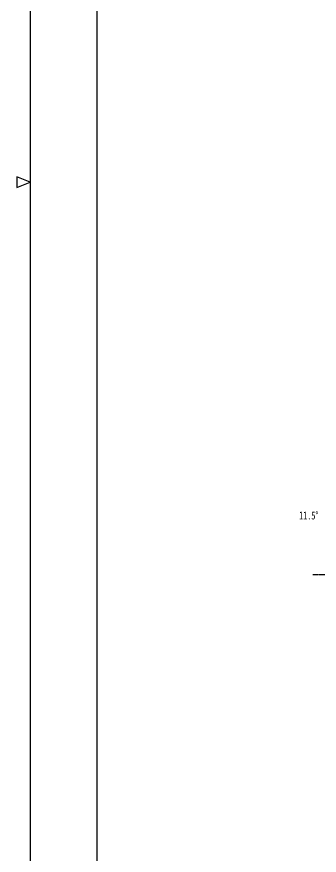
# Model space of a CAD drawing. Header units: inches. Extents: x 8 to 1207, y 9 to 860.
# Drawn here: x 7.7 to 121.1, y 182.4 to 496.8 of the extents above; entities that cross this region are included whole.
import ezdxf

# ---------------------------------------------------------------- set-up
doc = ezdxf.new("R2010")
doc.units = ezdxf.units.IN
doc.header["$MEASUREMENT"] = 0
doc.linetypes.add('LICENT1', pattern=[0.59, 0.5, -0.03, 0.03, -0.03])
for name, color, linetype in [('1', 2, 'Continuous'), ('3', 3, 'LICENT1'), ('L2008-A', 1, 'Continuous')]:
    doc.layers.add(name, color=color, linetype=linetype)
doc.styles.add('HZ', font='NSimSun.ttf', dxfattribs={"width": 0.75})

msp = doc.modelspace()

# ---------------------------------------------------------------- linework, layer by layer
at = {"layer": '3', "ltscale": 1.5}
msp.add_line((591.06, 287.47), (118.72, 287.47), dxfattribs=at)
at = {"layer": 'L2008-A', "color": 7, "linetype": 'Continuous'}
for p, q in [((12.71, 855.26), (12.71, 14.26)), ((37.71, 845.26), (37.71, 24.26)), ((12.71, 434.76), (7.71, 436.76)), ((7.71, 436.76), (7.71, 432.76)), ((7.71, 432.76), (12.71, 434.76))]:
    msp.add_line(p, q, dxfattribs=at)

# ---------------------------------------------------------------- texts
at = {"layer": '1', "linetype": 'Continuous', "style": 'HZ', "width": 0.75}
msp.add_text('11.5\\M+5A1E3', height=3, dxfattribs=at).set_placement((113.54, 308.28))

doc.saveas('drawing.dxf')
